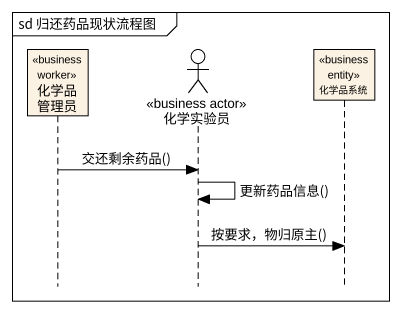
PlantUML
@startuml
mainframe sd 归还药品现状流程图
hide footbox
participant 化学品管理员 <<business worker>>
actor 化学实验员 <<business actor>>
participant 化学品系统 <<business entity>>

化学品管理员 -> 化学实验员 : 交还剩余药品()
化学实验员 -> 化学实验员 : 更新药品信息()
化学实验员 -> 化学品系统 : 按要求，物归原主()
@enduml
